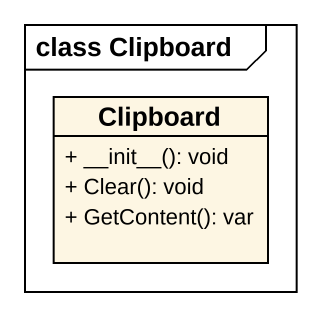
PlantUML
@startuml
mainframe class Clipboard
hide circle
hide empty members
skinparam classAttributeIconSize 0
class Clipboard {
  + ~__init~__(): void
  + Clear(): void
  + GetContent(): var
}
@enduml
